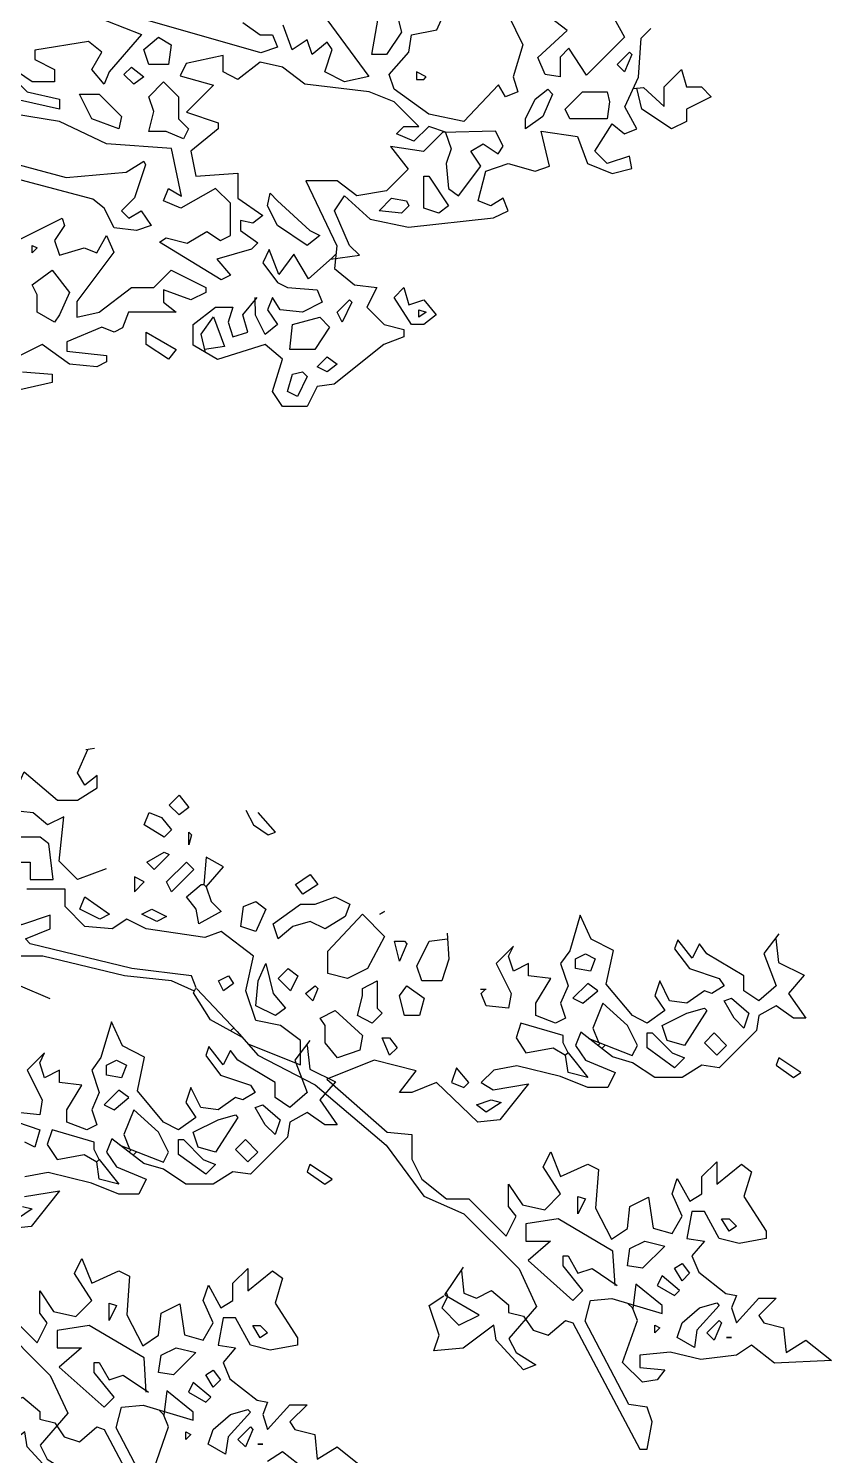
# Model space of a CAD drawing. Header units: metres. Extents: x -3.8 to 7.9, y -0.6 to 14.
# Drawn here: x 6.391 to 7.704, y 7.223 to 9.556 of the extents above; entities that cross this region are included whole.
import ezdxf

# ---------------------------------------------------------------- set-up
doc = ezdxf.new("R2010")
doc.units = ezdxf.units.M
doc.layers.add('ceco.net 88 green shadow', color=102, linetype='Continuous')
doc.layers.add('ceco.net 88 pair trees', color=7, linetype='Continuous')

msp = doc.modelspace()

# ---------------------------------------------------------------- linework, layer by layer
at = {"layer": 'ceco.net 88 green shadow', "linetype": 'Continuous'}
for p, q in [((6.5798, 9.5218), (6.6041, 9.542)), ((6.6041, 9.542), (6.6244, 9.5299)), ((6.5879, 9.4975), (6.5798, 9.5218)), ((6.6244, 9.5299), (6.6203, 9.4975)), ((6.6203, 9.4975), (6.5879, 9.4975)), ((7.3534, 9.4975), (7.3736, 9.5177)), ((7.3655, 9.4853), (7.3534, 9.4975)), ((7.3777, 9.5137), (7.3655, 9.4853)), ((7.3736, 9.5177), (7.3777, 9.5137)), ((6.5474, 9.4813), (6.5596, 9.4934)), ((6.5636, 9.4651), (6.5474, 9.4813)), ((6.5596, 9.4934), (6.5798, 9.4772)), ((6.5798, 9.4772), (6.5636, 9.4651)), ((7.0415, 9.4772), (7.0253, 9.4853)), ((7.0253, 9.4853), (7.0253, 9.4732)), ((7.0253, 9.4732), (7.0375, 9.4732)), ((7.0375, 9.4732), (7.0415, 9.4772)), ((6.4948, 9.4084), (6.4745, 9.4489)), ((6.4745, 9.4489), (6.5069, 9.4489)), ((6.5069, 9.4489), (6.5434, 9.4124)), ((6.5879, 9.4448), (6.6122, 9.4691)), ((6.6122, 9.4691), (6.6365, 9.4448)), ((7.2197, 9.4408), (7.24, 9.457)), ((7.2481, 9.4489), (7.2319, 9.4124)), ((7.24, 9.457), (7.2481, 9.4489)), ((7.2683, 9.4246), (7.2967, 9.4529)), ((7.2967, 9.4529), (7.3372, 9.4529)), ((7.3372, 9.4529), (7.3412, 9.4367)), ((6.596, 9.4205), (6.5879, 9.4448)), ((6.6365, 9.4448), (6.6365, 9.4084)), ((7.2035, 9.4084), (7.2197, 9.4408)), ((7.3412, 9.4367), (7.3372, 9.4084)), ((6.5393, 9.3922), (6.4948, 9.4084)), ((6.5434, 9.4124), (6.5393, 9.3922)), ((6.5879, 9.3881), (6.596, 9.4205)), ((6.6365, 9.4084), (6.6527, 9.3922)), ((7.2319, 9.4124), (7.2035, 9.3922)), ((7.2035, 9.3922), (7.2035, 9.4084)), ((7.2764, 9.4084), (7.2683, 9.4246)), ((7.2967, 9.4084), (7.2764, 9.4084)), ((7.3372, 9.4084), (7.2967, 9.4084)), ((6.6163, 9.3881), (6.5879, 9.3881)), ((6.6446, 9.376), (6.6163, 9.3881)), ((6.6527, 9.3922), (6.6446, 9.376)), ((7.0375, 9.2626), (7.0375, 9.3152)), ((7.0375, 9.3152), (7.0456, 9.3152)), ((7.0456, 9.3152), (7.078, 9.2666)), ((6.7823, 9.2666), (6.7864, 9.2869)), ((6.7864, 9.2869), (6.7985, 9.2747)), ((6.7985, 9.2342), (6.7823, 9.2666)), ((6.7985, 9.2747), (6.8512, 9.2261)), ((6.9646, 9.2585), (6.9848, 9.2788)), ((6.9848, 9.2788), (7.0091, 9.2747)), ((7.0132, 9.2666), (7.001, 9.2545)), ((7.0091, 9.2747), (7.0132, 9.2666)), ((7.0618, 9.2545), (7.0375, 9.2626)), ((7.078, 9.2666), (7.0618, 9.2545)), ((7.001, 9.2545), (6.9646, 9.2585)), ((6.8471, 9.2018), (6.7985, 9.2342)), ((6.8674, 9.218), (6.8471, 9.2018)), ((6.8512, 9.2261), (6.8674, 9.218)), ((6.3976, 9.1897), (6.3976, 9.2018)), ((6.3976, 9.2018), (6.4057, 9.1978)), ((6.4057, 9.1978), (6.3976, 9.1897)), ((6.3976, 9.137), (6.43, 9.1613)), ((6.43, 9.1613), (6.4583, 9.1249)), ((6.4057, 9.1208), (6.3976, 9.137)), ((6.4583, 9.1249), (6.4421, 9.0884)), ((6.9889, 9.1168), (7.0051, 9.133)), ((7.0051, 9.133), (7.0132, 9.1046)), ((6.4057, 9.0925), (6.4057, 9.1208)), ((6.8957, 9.0925), (6.916, 9.1127)), ((6.92, 9.1087), (6.9038, 9.0763)), ((6.916, 9.1127), (6.92, 9.1087)), ((7.0172, 9.0722), (6.9889, 9.1168)), ((7.0132, 9.1046), (7.0375, 9.1127)), ((7.0375, 9.1127), (7.0577, 9.0884)), ((6.434, 9.0763), (6.4057, 9.0925)), ((6.4421, 9.0884), (6.434, 9.0763)), ((6.8228, 9.0722), (6.8674, 9.0844)), ((6.8674, 9.0844), (6.8836, 9.0682)), ((6.9038, 9.0763), (6.8957, 9.0925)), ((7.0294, 9.0844), (7.0294, 9.0965)), ((7.0294, 9.0965), (7.0415, 9.0925)), ((7.0415, 9.0925), (7.0294, 9.0844)), ((7.0577, 9.0884), (7.0375, 9.0722)), ((6.5839, 9.0398), (6.5839, 9.0601)), ((6.5839, 9.0601), (6.6325, 9.0317)), ((6.8188, 9.0317), (6.8228, 9.0722)), ((6.8836, 9.0682), (6.8593, 9.0317)), ((7.0375, 9.0722), (7.0172, 9.0722)), ((6.6203, 9.0155), (6.5839, 9.0398)), ((6.6325, 9.0317), (6.6203, 9.0155)), ((6.8593, 9.0317), (6.8188, 9.0317)), ((6.8633, 9.0034), (6.8795, 9.0196)), ((6.8795, 9.0196), (6.8957, 9.0074)), ((6.8957, 9.0074), (6.8795, 8.9953)), ((6.8147, 8.9629), (6.8228, 8.9912)), ((6.8228, 8.9912), (6.839, 8.9953)), ((6.8471, 8.9872), (6.8309, 8.9548)), ((6.839, 8.9953), (6.8471, 8.9872)), ((6.8795, 8.9953), (6.8633, 9.0034)), ((6.8309, 8.9548), (6.8147, 8.9629)), ((6.6212, 8.2867), (6.6374, 8.3029)), ((6.6374, 8.2705), (6.6212, 8.2867)), ((6.6374, 8.3029), (6.6536, 8.2827)), ((6.6536, 8.2827), (6.6374, 8.2705)), ((6.5807, 8.2543), (6.5888, 8.2746)), ((6.5888, 8.2746), (6.609, 8.2665)), ((6.609, 8.2665), (6.6252, 8.2462)), ((6.7467, 8.2786), (6.7589, 8.2543)), ((6.7953, 8.2422), (6.767, 8.2746)), ((6.6131, 8.2341), (6.5807, 8.2543)), ((6.6252, 8.2462), (6.6131, 8.2341)), ((6.6536, 8.2219), (6.6536, 8.2422)), ((6.6536, 8.2422), (6.6576, 8.2381)), ((6.6576, 8.2381), (6.6536, 8.2219)), ((6.7589, 8.2543), (6.7832, 8.2381)), ((6.7832, 8.2381), (6.7953, 8.2422)), ((6.5847, 8.1936), (6.6131, 8.2098)), ((6.5969, 8.1814), (6.5847, 8.1936)), ((6.6212, 8.2057), (6.5969, 8.1814)), ((6.6131, 8.2098), (6.6212, 8.2057)), ((6.6171, 8.1612), (6.6495, 8.1936)), ((6.6495, 8.1936), (6.6617, 8.1814)), ((6.6819, 8.2017), (6.6779, 8.1571)), ((6.7103, 8.1855), (6.6819, 8.2017)), ((6.5807, 8.1612), (6.5645, 8.1693)), ((6.5645, 8.1693), (6.5645, 8.145)), ((6.6617, 8.1814), (6.6252, 8.145)), ((6.6819, 8.1531), (6.7103, 8.1855)), ((6.8277, 8.1571), (6.852, 8.1733)), ((6.852, 8.1733), (6.8642, 8.1571)), ((6.5645, 8.145), (6.5807, 8.1612)), ((6.6252, 8.145), (6.6171, 8.1612)), ((6.6495, 8.1369), (6.6738, 8.1571)), ((6.6738, 8.1571), (6.6779, 8.1571)), ((6.6819, 8.1531), (6.6779, 8.1571)), ((6.6819, 8.1531), (6.69, 8.1288)), ((6.8399, 8.1409), (6.8277, 8.1571)), ((6.8642, 8.1571), (6.8399, 8.1409)), ((6.4754, 8.1166), (6.4835, 8.1369)), ((6.4835, 8.1369), (6.524, 8.1085)), ((6.6657, 8.1166), (6.6495, 8.1369)), ((6.69, 8.1288), (6.7062, 8.1126)), ((6.7386, 8.0883), (6.7427, 8.1207)), ((6.7427, 8.1207), (6.7629, 8.1288)), ((6.7629, 8.1288), (6.7791, 8.1166)), ((6.7913, 8.0923), (6.8358, 8.1247)), ((6.8358, 8.1247), (6.8601, 8.1247)), ((6.8601, 8.1247), (6.8925, 8.1369)), ((6.8925, 8.1369), (6.9168, 8.1247)), ((6.9168, 8.1247), (6.9087, 8.1045)), ((6.5078, 8.1004), (6.4754, 8.1166)), ((6.524, 8.1085), (6.5078, 8.1004)), ((6.5766, 8.1085), (6.5928, 8.1166)), ((6.6009, 8.0964), (6.5766, 8.1085)), ((6.5928, 8.1166), (6.6171, 8.1045)), ((6.6171, 8.1045), (6.6009, 8.0964)), ((6.6698, 8.0923), (6.6657, 8.1166)), ((6.7062, 8.1126), (6.6698, 8.0923)), ((6.7791, 8.1166), (6.7629, 8.0802)), ((6.852, 8.0964), (6.8237, 8.0883)), ((6.8763, 8.0842), (6.852, 8.0964)), ((6.9087, 8.1045), (6.8763, 8.0842)), ((6.8804, 8.0478), (6.9371, 8.1085)), ((6.9371, 8.1085), (6.9735, 8.0721)), ((6.9735, 8.1126), (6.9654, 8.1085)), ((6.9654, 8.1085), (6.9735, 8.1126)), ((6.7629, 8.0802), (6.7386, 8.0883)), ((6.7994, 8.068), (6.7913, 8.0923)), ((6.8237, 8.0883), (6.7994, 8.068)), ((6.9735, 8.0721), (6.9452, 8.0194)), ((6.9978, 8.0316), (6.9897, 8.064)), ((6.9897, 8.064), (7.0059, 8.064)), ((7.01, 8.0599), (6.9978, 8.0316)), ((7.0059, 8.064), (7.01, 8.0599)), ((6.767, 7.9992), (6.7791, 8.0275)), ((6.7791, 8.0275), (6.7913, 7.9789)), ((6.8804, 8.0113), (6.8804, 8.0478)), ((7.2854, 8.0356), (7.3016, 8.0437)), ((7.2854, 8.0194), (7.2854, 8.0356)), ((7.3016, 8.0437), (7.3178, 8.0356)), ((7.3178, 8.0356), (7.3097, 8.0154)), ((6.7022, 7.9992), (6.7184, 8.0073)), ((6.7184, 8.0073), (6.7265, 7.9951)), ((6.7994, 8.0032), (6.8156, 8.0194)), ((6.8196, 7.983), (6.7994, 8.0032)), ((6.8156, 8.0194), (6.8318, 8.0073)), ((6.8318, 8.0073), (6.8196, 7.983)), ((6.9128, 8.0032), (6.8804, 8.0113)), ((6.9452, 8.0194), (6.9128, 8.0032)), ((7.3097, 8.0154), (7.2854, 8.0194)), ((6.7103, 7.983), (6.7022, 7.9992)), ((6.7265, 7.9951), (6.7103, 7.983)), ((6.7629, 7.9587), (6.767, 7.9992)), ((6.7913, 7.9789), (6.8115, 7.9546)), ((6.8439, 7.9789), (6.8601, 7.9911)), ((6.8561, 7.9668), (6.8439, 7.9789)), ((6.8642, 7.987), (6.8561, 7.9668)), ((6.8601, 7.9911), (6.8642, 7.987)), ((6.9371, 7.987), (6.9614, 7.9992)), ((6.9371, 7.9749), (6.9371, 7.987)), ((6.9614, 7.9992), (6.9614, 7.9708)), ((6.9978, 7.9749), (7.01, 7.9911)), ((7.01, 7.9911), (7.0383, 7.9708)), ((7.3056, 7.9951), (7.2813, 7.9708)), ((7.2975, 7.9627), (7.3218, 7.983)), ((7.3218, 7.983), (7.3056, 7.9951)), ((6.7953, 7.9425), (6.7629, 7.9587)), ((6.929, 7.9425), (6.9371, 7.9749)), ((6.9614, 7.9708), (6.9614, 7.9546)), ((7.0059, 7.9425), (6.9978, 7.9749)), ((7.0383, 7.9708), (7.0302, 7.9425)), ((7.2813, 7.9708), (7.2975, 7.9627)), ((7.5284, 7.9668), (7.5405, 7.9708)), ((7.5446, 7.9384), (7.5284, 7.9668)), ((7.5405, 7.9708), (7.5689, 7.9465)), ((6.8115, 7.9546), (6.7953, 7.9425)), ((6.8682, 7.9384), (6.8925, 7.9506)), ((6.8763, 7.9263), (6.8682, 7.9384)), ((6.8925, 7.9506), (6.9371, 7.9101)), ((6.9533, 7.9303), (6.929, 7.9425)), ((6.9695, 7.9465), (6.9533, 7.9303)), ((6.9614, 7.9546), (6.9695, 7.9465)), ((7.0302, 7.9425), (7.0059, 7.9425)), ((7.4271, 7.9263), (7.4676, 7.9465)), ((7.5, 7.9506), (7.4636, 7.8939)), ((7.4676, 7.9465), (7.496, 7.9546)), ((7.496, 7.9546), (7.5, 7.9506)), ((7.5608, 7.9222), (7.5446, 7.9384)), ((7.5689, 7.9465), (7.5608, 7.9222)), ((6.8763, 7.8979), (6.8763, 7.9263)), ((6.9371, 7.9101), (6.933, 7.8858)), ((7.1963, 7.9303), (7.1882, 7.906)), ((7.2651, 7.9101), (7.1963, 7.9303)), ((7.2651, 7.8979), (7.2651, 7.9101)), ((7.4028, 7.8898), (7.4028, 7.9141)), ((7.4028, 7.9141), (7.4109, 7.9141)), ((7.4109, 7.9141), (7.4433, 7.8817)), ((7.4352, 7.902), (7.4271, 7.9263)), ((7.496, 7.8979), (7.5122, 7.9141)), ((7.5122, 7.9141), (7.5324, 7.8939)), ((6.8966, 7.8736), (6.8763, 7.8979)), ((6.933, 7.8858), (6.8966, 7.8736)), ((6.9816, 7.8777), (6.9695, 7.906)), ((6.9695, 7.906), (6.9816, 7.906)), ((6.9816, 7.906), (6.9938, 7.8898)), ((6.9938, 7.8898), (6.9816, 7.8777)), ((7.1882, 7.906), (7.2044, 7.8817)), ((7.2044, 7.8817), (7.2489, 7.8898)), ((7.2489, 7.8898), (7.2692, 7.8777)), ((7.2732, 7.8817), (7.2651, 7.8979)), ((7.4474, 7.8574), (7.4028, 7.8898)), ((7.4636, 7.8939), (7.4352, 7.902)), ((7.5162, 7.8777), (7.496, 7.8979)), ((7.5324, 7.8939), (7.5162, 7.8777)), ((6.5191, 7.8613), (6.5353, 7.8694)), ((6.5353, 7.8694), (6.5515, 7.8613)), ((7.2732, 7.8817), (7.2692, 7.8777)), ((7.2732, 7.8493), (7.2692, 7.8777)), ((7.2732, 7.8817), (7.3056, 7.8412)), ((7.4433, 7.8817), (7.4636, 7.8736)), ((7.4636, 7.8736), (7.4474, 7.8574)), ((7.6175, 7.8736), (7.6134, 7.8615)), ((7.6539, 7.8493), (7.6175, 7.8736)), ((6.5191, 7.8451), (6.5191, 7.8613)), ((6.5434, 7.841), (6.5191, 7.8451)), ((6.5515, 7.8613), (6.5434, 7.841)), ((7.091, 7.8574), (7.0829, 7.8331)), ((7.1112, 7.8331), (7.091, 7.8574)), ((7.3056, 7.8412), (7.2732, 7.8493)), ((7.6134, 7.8615), (7.6418, 7.8412)), ((7.6418, 7.8412), (7.6539, 7.8493)), ((6.5393, 7.8208), (6.515, 7.7965)), ((6.5555, 7.8086), (6.5393, 7.8208)), ((7.0829, 7.8331), (7.1031, 7.825)), ((7.1031, 7.825), (7.1112, 7.8331)), ((6.515, 7.7965), (6.5312, 7.7884)), ((6.5312, 7.7884), (6.5555, 7.8086)), ((6.7621, 7.7924), (6.7742, 7.7965)), ((6.7783, 7.7641), (6.7621, 7.7924)), ((6.7742, 7.7965), (6.8026, 7.7722)), ((7.1234, 7.7967), (7.1477, 7.8048)), ((7.1396, 7.7845), (7.1234, 7.7967)), ((7.1639, 7.8007), (7.1396, 7.7845)), ((7.1477, 7.8048), (7.1639, 7.8007)), ((6.6608, 7.7519), (6.7013, 7.7722)), ((6.7337, 7.7762), (6.6973, 7.7195)), ((6.7013, 7.7722), (6.7297, 7.7803)), ((6.7297, 7.7803), (6.7337, 7.7762)), ((6.8026, 7.7722), (6.7945, 7.7479)), ((6.43, 7.756), (6.4219, 7.7317)), ((6.4988, 7.7357), (6.43, 7.756)), ((6.6689, 7.7276), (6.6608, 7.7519)), ((6.7945, 7.7479), (6.7783, 7.7641)), ((6.4219, 7.7317), (6.4381, 7.7074)), ((6.4988, 7.7236), (6.4988, 7.7357)), ((6.5069, 7.7074), (6.4988, 7.7236)), ((6.6365, 7.7155), (6.6365, 7.7398)), ((6.6365, 7.7398), (6.6446, 7.7398)), ((6.6446, 7.7398), (6.677, 7.7074)), ((6.6973, 7.7195), (6.6689, 7.7276)), ((6.7297, 7.7236), (6.7459, 7.7398)), ((6.7499, 7.7033), (6.7297, 7.7236)), ((6.7459, 7.7398), (6.7661, 7.7195)), ((6.4381, 7.7074), (6.4826, 7.7155)), ((6.4826, 7.7155), (6.5029, 7.7033)), ((6.5069, 7.7074), (6.5029, 7.7033)), ((6.5069, 7.675), (6.5029, 7.7033)), ((6.5069, 7.7074), (6.5393, 7.6669)), ((6.6811, 7.6831), (6.6365, 7.7155)), ((6.677, 7.7074), (6.6973, 7.6993)), ((6.6973, 7.6993), (6.6811, 7.6831)), ((6.7661, 7.7195), (6.7499, 7.7033)), ((6.8512, 7.6993), (6.8471, 7.6871)), ((6.8876, 7.675), (6.8512, 7.6993)), ((6.8471, 7.6871), (6.8755, 7.6669)), ((6.5393, 7.6669), (6.5069, 7.675)), ((6.8755, 7.6669), (6.8876, 7.675)), ((6.3814, 7.6304), (6.3976, 7.6264)), ((7.2894, 7.6185), (7.2894, 7.6468)), ((7.2894, 7.6468), (7.3016, 7.6428)), ((7.3016, 7.6428), (7.2894, 7.6185)), ((6.3976, 7.6264), (6.3733, 7.6102)), ((7.5365, 7.5901), (7.5243, 7.6104)), ((7.5243, 7.6104), (7.5365, 7.6104)), ((7.5365, 7.6104), (7.5486, 7.5982)), ((7.5486, 7.5982), (7.5365, 7.5901)), ((7.3704, 7.5334), (7.3745, 7.5618)), ((7.3745, 7.5618), (7.3988, 7.5739)), ((7.4312, 7.5658), (7.3947, 7.5294)), ((7.3988, 7.5739), (7.4312, 7.5658)), ((7.4474, 7.5294), (7.4595, 7.5375)), ((7.4595, 7.5375), (7.4717, 7.5213)), ((7.3947, 7.5294), (7.3704, 7.5334)), ((7.4271, 7.5172), (7.419, 7.501)), ((7.4555, 7.4929), (7.4271, 7.5172)), ((7.4595, 7.5091), (7.4474, 7.5294)), ((7.4717, 7.5213), (7.4595, 7.5091)), ((7.419, 7.501), (7.4474, 7.4848)), ((7.4474, 7.4848), (7.4555, 7.4929)), ((6.5231, 7.4441), (6.5231, 7.4725)), ((6.5231, 7.4725), (6.5353, 7.4684)), ((6.5353, 7.4684), (6.5231, 7.4441)), ((7.5203, 7.4686), (7.4838, 7.4281)), ((7.4879, 7.4646), (7.5162, 7.4727)), ((7.5162, 7.4727), (7.5203, 7.4686)), ((7.4595, 7.4403), (7.4879, 7.4646)), ((7.5, 7.4241), (7.5203, 7.4443)), ((7.5203, 7.4443), (7.5243, 7.4403)), ((6.7702, 7.4158), (6.758, 7.436)), ((6.758, 7.436), (6.7702, 7.436)), ((6.7702, 7.436), (6.7823, 7.4239)), ((6.7823, 7.4239), (6.7702, 7.4158)), ((7.415, 7.4241), (7.415, 7.4362)), ((7.415, 7.4362), (7.4231, 7.4322)), ((7.4231, 7.4322), (7.415, 7.4241)), ((7.4514, 7.416), (7.4595, 7.4403)), ((7.4838, 7.4281), (7.4798, 7.3998)), ((7.5122, 7.4119), (7.5, 7.4241)), ((7.5243, 7.4403), (7.5122, 7.4119)), ((6.6082, 7.3874), (6.6325, 7.3996)), ((6.6325, 7.3996), (6.6649, 7.3915)), ((7.4798, 7.3998), (7.4514, 7.416)), ((7.5405, 7.416), (7.5324, 7.416)), ((7.5324, 7.416), (7.5405, 7.416)), ((6.6041, 7.3591), (6.6082, 7.3874)), ((6.6649, 7.3915), (6.6284, 7.355)), ((6.6284, 7.355), (6.6041, 7.3591)), ((6.6811, 7.355), (6.6932, 7.3631)), ((6.6932, 7.3348), (6.6811, 7.355)), ((6.6932, 7.3631), (6.7054, 7.3469)), ((6.6608, 7.3429), (6.6527, 7.3267)), ((6.6527, 7.3267), (6.6811, 7.3105)), ((6.6892, 7.3186), (6.6608, 7.3429)), ((6.7054, 7.3469), (6.6932, 7.3348)), ((6.6811, 7.3105), (6.6892, 7.3186)), ((6.6932, 7.2659), (6.7216, 7.2902)), ((6.754, 7.2943), (6.7175, 7.2538)), ((6.7216, 7.2902), (6.7499, 7.2983)), ((6.7499, 7.2983), (6.754, 7.2943)), ((6.6487, 7.2497), (6.6487, 7.2619)), ((6.6487, 7.2619), (6.6568, 7.2578)), ((6.6568, 7.2578), (6.6487, 7.2497)), ((6.6851, 7.2416), (6.6932, 7.2659)), ((6.7337, 7.2497), (6.754, 7.27)), ((6.758, 7.2659), (6.7459, 7.2376)), ((6.754, 7.27), (6.758, 7.2659)), ((6.7135, 7.2254), (6.6851, 7.2416)), ((6.7175, 7.2538), (6.7135, 7.2254)), ((6.7459, 7.2376), (6.7337, 7.2497)), ((6.7742, 7.2416), (6.7661, 7.2416)), ((6.7661, 7.2416), (6.7742, 7.2416))]:
    msp.add_line(p, q, dxfattribs=at)
at = {"layer": 'ceco.net 88 pair trees', "linetype": 'Continuous'}
for p, q in [((6.8937, 9.1876), (6.8856, 9.1793)), ((6.4993, 8.3791), (6.4851, 8.3772)), ((6.7326, 7.9164), (6.6659, 7.9866)), ((7.1392, 7.985), (7.1303, 7.985)), ((6.7269, 7.9224), (6.7218, 7.9176)), ((7.3259, 7.8979), (7.3218, 7.8939)), ((7.3346, 7.8945), (7.3287, 7.8886)), ((6.5596, 7.7236), (6.5555, 7.7195)), ((6.5683, 7.7201), (6.5624, 7.7143)), ((7.1017, 7.5314), (7.0711, 7.4858)), ((7.0772, 7.4822), (7.0742, 7.4905)), ((7.3789, 7.4642), (7.3706, 7.4725)), ((6.6126, 7.2898), (6.6043, 7.2981))]:
    msp.add_line(p, q, dxfattribs=at)
for points in [[(6.4093, 9.6127), (6.5762, 9.5467), (6.5231, 9.4853), (6.515, 9.4651), (6.4948, 9.4894), (6.511, 9.5177), (6.4895, 9.5349)], [(7.1752, 9.5785), (7.1995, 9.5299), (7.1833, 9.4772), (7.1914, 9.4529), (7.1711, 9.4448), (7.1594, 9.4643), (7.1031, 9.4041), (7.0456, 9.4165), (6.9889, 9.457), (6.9808, 9.4813), (7.0132, 9.5177), (7.0172, 9.5461), (7.0587, 9.5544), (7.0871, 9.6178)], [(6.7418, 9.5663), (6.7702, 9.5461), (6.7904, 9.5461), (6.7985, 9.5258), (6.7712, 9.5167), (6.5063, 9.5924)], [(6.8639, 9.5918), (6.9476, 9.478), (6.9079, 9.4691), (6.8755, 9.4853), (6.8876, 9.5218), (6.8795, 9.5339), (6.8552, 9.5137), (6.8471, 9.538), (6.8224, 9.5216), (6.8074, 9.5619)], [(7.3453, 9.5785), (7.3655, 9.542), (7.3035, 9.4801), (7.2746, 9.5242), (7.2602, 9.5096), (7.2602, 9.4772), (7.2359, 9.4813), (7.224, 9.5092), (7.272, 9.553), (7.214, 9.5975)], [(6.4895, 9.5349), (6.4016, 9.521), (6.4016, 9.5056), (6.434, 9.4894), (6.434, 9.4691), (6.3976, 9.4691), (6.3733, 9.4853), (6.3692, 9.4732), (6.3895, 9.4529), (6.4421, 9.4408), (6.4421, 9.4246), (6.3328, 9.4489), (6.3287, 9.4732), (6.2939, 9.4576), (6.1303, 9.493), (6.1343, 9.5299), (6.2113, 9.5663), (6.2356, 9.5501), (6.2437, 9.5663)], [(6.9929, 9.5825), (7.001, 9.5501), (6.9767, 9.5137), (6.9524, 9.5137), (6.9646, 9.5825)], [(6.8852, 9.1793), (6.9322, 9.1856), (6.916, 9.2018), (6.8917, 9.2585), (6.9079, 9.2828), (6.95, 9.2449), (7.0126, 9.2318), (7.1513, 9.2466), (7.1752, 9.2585), (7.1671, 9.2788), (7.1468, 9.2666), (7.1266, 9.2747), (7.1387, 9.3233), (7.1752, 9.3355), (7.2197, 9.3233), (7.2432, 9.3312), (7.2294, 9.3885), (7.2886, 9.38), (7.3048, 9.3355), (7.3453, 9.3193), (7.3777, 9.3274), (7.3736, 9.3476), (7.3372, 9.3355), (7.3169, 9.3557), (7.3453, 9.4003), (7.3655, 9.3841), (7.3858, 9.3922), (7.3659, 9.4282), (7.3886, 9.4768), (7.3926, 9.5408), (7.4084, 9.5566)], [(7.0745, 9.3865), (7.0456, 9.3962), (7.0213, 9.3719), (6.9929, 9.3841), (7.0051, 9.3962), (7.0294, 9.3962), (6.9889, 9.4367), (6.9484, 9.4529), (6.8431, 9.4651), (6.8066, 9.4934), (6.7702, 9.5015), (6.7337, 9.4732), (6.7094, 9.4853), (6.7094, 9.5122), (6.6493, 9.4989), (6.6393, 9.4788), (6.6938, 9.4636), (6.6499, 9.4195), (6.7013, 9.4023), (6.7013, 9.3922), (6.6568, 9.3557), (6.6649, 9.3152), (6.7337, 9.3197), (6.7337, 9.2788), (6.7742, 9.2504), (6.758, 9.2383), (6.7378, 9.2423), (6.7378, 9.2261), (6.7661, 9.2059), (6.756, 9.1957), (6.6993, 9.1791), (6.7216, 9.1532), (6.7062, 9.1455), (6.6057, 9.2069), (6.6163, 9.214), (6.6509, 9.2053), (6.6831, 9.2247), (6.7054, 9.2099), (6.7216, 9.218), (6.7216, 9.2707), (6.6973, 9.295), (6.6406, 9.2626), (6.6122, 9.2747), (6.6203, 9.295), (6.6416, 9.2822), (6.6252, 9.3602), (6.5189, 9.3679), (6.4421, 9.4043), (6.268, 9.4325)], [(7.3797, 9.458), (7.3963, 9.46), (7.4303, 9.429), (7.4303, 9.461), (7.4587, 9.4894), (7.4668, 9.461), (7.4911, 9.461), (7.5073, 9.4448), (7.4668, 9.4246), (7.4668, 9.4043), (7.4425, 9.3922), (7.3939, 9.4246), (7.3854, 9.4586)], [(6.1625, 9.3907), (6.4532, 9.3128), (6.5509, 9.3215), (6.5798, 9.3395), (6.5826, 9.3336), (6.5644, 9.2796), (6.5434, 9.2585), (6.5555, 9.2464), (6.5758, 9.2585), (6.592, 9.2342), (6.5677, 9.2261), (6.5312, 9.2302), (6.515, 9.2626), (6.4968, 9.2771), (6.1448, 9.3703)], [(7.0699, 9.3881), (7.0371, 9.3553), (6.9828, 9.3632), (7.0121, 9.3264), (6.9767, 9.2909), (6.9281, 9.2828), (6.8957, 9.3071), (6.8449, 9.3071), (6.8953, 9.201), (6.8913, 9.1639), (6.9241, 9.1374), (6.9605, 9.133), (6.9443, 9.1006), (6.9727, 9.0722), (7.0051, 9.0641), (7.0051, 9.052), (6.9723, 9.0396), (6.8909, 8.9748), (6.8633, 8.971), (6.8471, 8.9386), (6.8066, 8.9386), (6.7904, 8.9629), (6.8066, 9.0155), (6.7783, 9.0398), (6.7001, 9.0151), (6.6608, 9.0384), (6.6608, 9.0722), (6.6973, 9.1006), (6.7256, 9.1006), (6.7175, 9.0763), (6.7256, 9.052), (6.7499, 9.0601), (6.7418, 9.0884), (6.7653, 9.1168)], [(7.0731, 9.3865), (7.082, 9.3598), (7.0739, 9.3355), (7.078, 9.295), (7.0942, 9.2828), (7.1306, 9.3314), (7.1144, 9.3557), (7.1347, 9.3679), (7.159, 9.3517), (7.1671, 9.3638), (7.1545, 9.3887), (7.068, 9.3863)], [(6.3733, 9.2099), (6.4462, 9.2464), (6.4502, 9.2342), (6.434, 9.2099), (6.4421, 9.1856), (6.4826, 9.1978), (6.5029, 9.1897), (6.5191, 9.218), (6.5308, 9.1905), (6.4705, 9.1101), (6.4705, 9.0844), (6.5069, 9.0925), (6.5596, 9.133), (6.596, 9.133), (6.6244, 9.1613), (6.6811, 9.133), (6.6811, 9.1249), (6.6568, 9.1127), (6.6122, 9.1289), (6.6122, 9.1087), (6.6325, 9.0925), (6.5547, 9.0925), (6.5452, 9.0672), (6.5312, 9.0601), (6.511, 9.0682), (6.4543, 9.0439), (6.4543, 9.0287), (6.5191, 9.0218), (6.5191, 9.0115), (6.5029, 9.0034), (6.4583, 9.0074), (6.4138, 9.0398), (6.3733, 9.0196)], [(6.8876, 9.1816), (6.8489, 9.1471), (6.8252, 9.1874), (6.8005, 9.1544), (6.7849, 9.1949), (6.7742, 9.1735), (6.7985, 9.1411), (6.8147, 9.133), (6.8633, 9.1289), (6.8714, 9.1087), (6.839, 9.0925), (6.8026, 9.0965), (6.7904, 9.1168), (6.7823, 9.0965), (6.7985, 9.0722), (6.7783, 9.056), (6.7625, 9.0876), (6.7621, 9.1168)], [(6.6805, 9.0269), (6.6734, 9.0564), (6.6936, 9.0852), (6.712, 9.0362), (6.6792, 9.0315)], [(6.3814, 8.9953), (6.43, 8.9912), (6.43, 8.9776), (6.3486, 8.9592)], [(6.5185, 8.1824), (6.4713, 8.1652), (6.4414, 8.1952), (6.4491, 8.2675), (6.4227, 8.2543), (6.3992, 8.2738), (6.3788, 8.2764), (6.3697, 8.3084), (6.3843, 8.341), (6.4389, 8.2948), (6.4713, 8.2948), (6.5037, 8.3151), (6.5037, 8.3353), (6.4835, 8.3191), (6.4713, 8.3394), (6.4883, 8.3777)], [(6.3782, 8.1936), (6.3944, 8.1936), (6.3944, 8.1652), (6.4316, 8.1652), (6.4248, 8.2236), (6.4106, 8.2341), (6.3782, 8.2341)], [(6.75, 7.8965), (6.8358, 7.8619), (6.8358, 7.902), (6.8034, 7.9263), (6.7629, 7.9344), (6.7467, 7.983), (6.7589, 8.0397), (6.7062, 8.0802), (6.6795, 8.0701), (6.5839, 8.0846), (6.5523, 8.1004), (6.528, 8.0842), (6.4835, 8.0883), (6.4511, 8.1207), (6.4511, 8.149), (6.3887, 8.149)], [(6.6653, 7.9878), (6.6576, 8.0073), (6.5604, 8.0194), (6.3944, 8.0599), (6.3863, 8.068), (6.4268, 8.0842), (6.4268, 8.1065), (6.3802, 8.0909), (6.366, 8.1004), (6.3752, 8.1276)], [(7.6175, 8.0761), (7.593, 8.0441), (7.6134, 7.9911), (7.5851, 7.9668), (7.5608, 7.983), (7.5608, 8.0073), (7.5, 8.0437), (7.4879, 8.0599), (7.4761, 8.0362), (7.4525, 8.0666), (7.4474, 8.0518), (7.4717, 8.0194), (7.5203, 8.0032), (7.5284, 7.9911), (7.5081, 7.9789), (7.496, 7.983), (7.4676, 7.9627), (7.4393, 7.9668), (7.4231, 7.9992), (7.415, 7.9749), (7.4312, 7.9506), (7.4028, 7.9303), (7.3785, 7.9425), (7.3356, 7.9941), (7.3476, 8.049), (7.3111, 8.0674), (7.2931, 8.1069), (7.2761, 8.0484), (7.2611, 8.0275), (7.2732, 7.9911), (7.2611, 7.9627), (7.2692, 7.9384), (7.253, 7.9303), (7.2206, 7.9425), (7.2206, 7.9627), (7.2449, 8.0032), (7.2084, 8.0073), (7.2084, 8.0275), (7.1841, 8.0154), (7.176, 8.0397), (7.1841, 8.0559), (7.1558, 8.0275), (7.1801, 7.9789), (7.176, 7.9546), (7.1396, 7.9587), (7.1315, 7.9789), (7.1376, 7.985)], [(7.0758, 8.0771), (7.0784, 8.0348), (7.0667, 7.9992), (7.0343, 7.9992), (7.0262, 8.0235), (7.0464, 8.064), (7.0762, 8.0682)], [(7.613, 8.068), (7.6173, 8.0294), (7.6592, 8.0089), (7.6337, 7.9789), (7.662, 7.9384), (7.6418, 7.9384), (7.6134, 7.9587), (7.5851, 7.9425), (7.581, 7.9182), (7.5203, 7.8574), (7.4919, 7.8615), (7.4595, 7.8412), (7.415, 7.8412), (7.3785, 7.8655), (7.3461, 7.8753), (7.2939, 7.9153), (7.2854, 7.8939), (7.3016, 7.8696), (7.3502, 7.8493), (7.338, 7.825), (7.3056, 7.825), (7.2607, 7.8431), (7.1898, 7.8603), (7.1517, 7.8534), (7.1315, 7.8331), (7.1509, 7.8214), (7.2084, 7.8307), (7.1619, 7.7722), (7.1258, 7.7681), (7.058, 7.8329), (7.0181, 7.8169), (6.9978, 7.8169), (7.025, 7.852), (6.9561, 7.8696), (6.879, 7.8386), (6.9776, 7.7521), (7.0181, 7.7481), (7.0181, 7.7076), (7.0343, 7.6752), (7.0748, 7.6428), (7.1112, 7.6428), (7.172, 7.582), (7.1882, 7.6144), (7.176, 7.6306), (7.176, 7.6671), (7.1987, 7.6331), (7.2352, 7.625), (7.2611, 7.6509), (7.2327, 7.6954), (7.2449, 7.7197), (7.2611, 7.6792), (7.3056, 7.6995), (7.3229, 7.691), (7.3182, 7.6278), (7.3445, 7.577), (7.3704, 7.5942), (7.3745, 7.6306), (7.4049, 7.6458), (7.4126, 7.5948), (7.4433, 7.5861), (7.4595, 7.6144), (7.4433, 7.6509), (7.4518, 7.6762), (7.4721, 7.6389), (7.4919, 7.6509), (7.4919, 7.6792), (7.5162, 7.7035), (7.5162, 7.6671), (7.5567, 7.6995), (7.5729, 7.6873), (7.5608, 7.6468), (7.5972, 7.5901), (7.5972, 7.578), (7.5527, 7.5699), (7.5203, 7.578), (7.496, 7.6225), (7.4757, 7.6225), (7.4676, 7.578), (7.496, 7.5739), (7.4757, 7.5496), (7.4869, 7.5233), (7.5314, 7.4883), (7.5486, 7.4848), (7.5405, 7.4646), (7.5486, 7.4403), (7.5851, 7.4808), (7.6134, 7.4808), (7.5851, 7.4524), (7.5932, 7.4403), (7.6256, 7.4322), (7.6296, 7.3917), (7.662, 7.4119), (7.7038, 7.3787), (7.6106, 7.3745), (7.5729, 7.4038), (7.5486, 7.3876), (7.4905, 7.3803), (7.4403, 7.3925), (7.3907, 7.3876), (7.3907, 7.3674), (7.4312, 7.3633), (7.419, 7.3471), (7.3947, 7.3431), (7.3623, 7.3755), (7.3866, 7.4443), (7.3785, 7.4646)], [(6.6625, 7.9826), (6.6252, 7.9992), (6.5483, 8.0073), (6.415, 8.0397), (6.3782, 8.0397), (6.3417, 8.0194), (6.3498, 7.987), (6.3778, 7.9911), (6.4262, 7.9704)], [(6.7409, 7.9068), (6.689, 7.9358), (6.6611, 7.9799), (6.6651, 7.9874)], [(7.3071, 7.9052), (7.3783, 7.8775), (7.3866, 7.8939), (7.3704, 7.9263), (7.3299, 7.9627), (7.3137, 7.9222), (7.3231, 7.8991)], [(6.8512, 7.9018), (6.8267, 7.8698), (6.8471, 7.8167), (6.8188, 7.7924), (6.7945, 7.8086), (6.7945, 7.8329), (6.7337, 7.8694), (6.7216, 7.8856), (6.7098, 7.8619), (6.6861, 7.8922), (6.6811, 7.8775), (6.7054, 7.8451), (6.754, 7.8289), (6.7621, 7.8167), (6.7418, 7.8046), (6.7297, 7.8086), (6.7013, 7.7884), (6.673, 7.7924), (6.6568, 7.8248), (6.6487, 7.8005), (6.6649, 7.7762), (6.6365, 7.756), (6.6122, 7.7681), (6.5693, 7.8198), (6.5812, 7.8746), (6.5448, 7.8931), (6.5268, 7.9325), (6.5097, 7.874), (6.4948, 7.8532), (6.5069, 7.8167), (6.4948, 7.7884), (6.5029, 7.7641), (6.4867, 7.756), (6.4543, 7.7681), (6.4543, 7.7884), (6.4786, 7.8289), (6.4421, 7.8329), (6.4421, 7.8532), (6.4178, 7.841), (6.4097, 7.8653), (6.4178, 7.8815), (6.3895, 7.8532), (6.4138, 7.8046), (6.4097, 7.7803), (6.3733, 7.7843)], [(6.7326, 7.9164), (6.7664, 7.8779), (6.8601, 7.8291), (6.976, 7.7307), (7.0377, 7.6472), (7.1031, 7.6185), (7.1933, 7.5284), (7.2218, 7.4672), (7.1766, 7.4146), (7.1882, 7.3917), (7.2206, 7.3714), (7.2003, 7.3633), (7.1558, 7.4119), (7.1517, 7.4362), (7.1021, 7.399), (7.0541, 7.3947), (7.0626, 7.42), (7.0464, 7.4686), (7.0703, 7.4844)], [(6.8467, 7.8937), (6.851, 7.855), (6.8929, 7.8345), (6.8674, 7.8046), (6.8957, 7.7641), (6.8755, 7.7641), (6.8471, 7.7843), (6.8188, 7.7681), (6.8147, 7.7438), (6.754, 7.6831), (6.7256, 7.6871), (6.6932, 7.6669), (6.6487, 7.6669), (6.6122, 7.6912), (6.5798, 7.7009), (6.5276, 7.741), (6.5191, 7.7195), (6.5353, 7.6952), (6.5839, 7.675), (6.5717, 7.6507), (6.5393, 7.6507), (6.4944, 7.6687), (6.4235, 7.6859), (6.3854, 7.679)], [(6.5407, 7.7309), (6.612, 7.7031), (6.6203, 7.7195), (6.6041, 7.7519), (6.5636, 7.7884), (6.5474, 7.7479), (6.5567, 7.7248)], [(6.3733, 7.7681), (6.4097, 7.756), (6.4016, 7.7276), (6.3854, 7.7357)], [(5.9662, 7.742), (6.0001, 7.7035), (6.0938, 7.6547), (6.2096, 7.5563), (6.2714, 7.4729), (6.3368, 7.4441), (6.4269, 7.354), (6.4555, 7.2928), (6.4103, 7.2402), (6.4219, 7.2173), (6.4543, 7.1971), (6.434, 7.189), (6.3895, 7.2376), (6.3854, 7.2619), (6.3358, 7.2246), (6.2878, 7.2204), (6.2963, 7.2457), (6.2801, 7.2943), (6.304, 7.3101)], [(6.3846, 7.647), (6.4421, 7.6563), (6.3955, 7.5978), (6.3595, 7.5938)], [(7.3502, 7.501), (7.3465, 7.5575), (7.257, 7.6104), (7.2044, 7.6023), (7.2044, 7.5739), (7.2445, 7.5739), (7.208, 7.5419), (7.2813, 7.4767), (7.2975, 7.4929), (7.2651, 7.5334), (7.2651, 7.5496), (7.2732, 7.5496), (7.2894, 7.5213), (7.3125, 7.529), (7.3536, 7.5012)], [(6.3449, 7.4684), (6.4057, 7.4077), (6.4219, 7.4401), (6.4097, 7.4563), (6.4097, 7.4927), (6.4324, 7.4587), (6.4688, 7.4506), (6.4948, 7.4765), (6.4664, 7.5211), (6.4786, 7.5454), (6.4948, 7.5049), (6.5393, 7.5251), (6.5565, 7.5166), (6.5519, 7.4534), (6.5782, 7.4026), (6.6041, 7.4198), (6.6082, 7.4563), (6.6385, 7.4715), (6.6462, 7.4204), (6.677, 7.4117), (6.6932, 7.4401), (6.677, 7.4765), (6.6855, 7.5018), (6.7058, 7.4646), (6.7256, 7.4765), (6.7256, 7.5049), (6.7499, 7.5292), (6.7499, 7.4927), (6.7904, 7.5251), (6.8066, 7.513), (6.7945, 7.4725), (6.8309, 7.4158), (6.8309, 7.4036), (6.7864, 7.3955), (6.754, 7.4036), (6.7297, 7.4482), (6.7094, 7.4482), (6.7013, 7.4036), (6.7297, 7.3996), (6.7094, 7.3753), (6.7205, 7.3489), (6.7651, 7.3139), (6.7823, 7.3105), (6.7742, 7.2902), (6.7823, 7.2659), (6.8188, 7.3064), (6.8471, 7.3064), (6.8188, 7.2781), (6.8269, 7.2659), (6.8593, 7.2578), (6.8633, 7.2173), (6.8957, 7.2376), (6.9374, 7.2044)], [(7.0991, 7.5253), (7.1031, 7.4889), (7.1234, 7.4808), (7.1483, 7.4931), (7.176, 7.4696), (7.176, 7.4569), (7.2007, 7.4512), (7.2161, 7.4283), (7.2408, 7.42), (7.2692, 7.4443), (7.2813, 7.4403), (7.3907, 7.2337), (7.4028, 7.2337), (7.4109, 7.2783), (7.4028, 7.3026), (7.3727, 7.3068), (7.3012, 7.4431), (7.3097, 7.4767), (7.3449, 7.4802), (7.4271, 7.4555)], [(7.4271, 7.4555), (7.4271, 7.4686), (7.3838, 7.5033), (7.3789, 7.4638)], [(7.076, 7.483), (7.0667, 7.4646), (7.095, 7.4362), (7.1278, 7.4526), (7.0718, 7.4854)], [(6.5839, 7.3267), (6.5802, 7.3832), (6.4907, 7.436), (6.4381, 7.4279), (6.4381, 7.3996), (6.4782, 7.3996), (6.4417, 7.3676), (6.515, 7.3024), (6.5312, 7.3186), (6.4988, 7.3591), (6.4988, 7.3753), (6.5069, 7.3753), (6.5231, 7.3469), (6.5462, 7.3546), (6.5873, 7.3269)], [(6.3328, 7.351), (6.3368, 7.3145), (6.3571, 7.3064), (6.382, 7.3188), (6.4097, 7.2953), (6.4097, 7.2825), (6.4344, 7.2769), (6.4498, 7.254), (6.4745, 7.2457), (6.5029, 7.27), (6.515, 7.2659), (6.6244, 7.0594), (6.6365, 7.0594), (6.6446, 7.1039), (6.6365, 7.1282), (6.6063, 7.1325), (6.5349, 7.2688), (6.5434, 7.3024), (6.5786, 7.3058), (6.6608, 7.2811)], [(6.6608, 7.2811), (6.6608, 7.2943), (6.6175, 7.3289), (6.6126, 7.2894)], [(6.596, 7.2011), (6.6203, 7.27), (6.6122, 7.2902)], [(6.8443, 7.2001), (6.8066, 7.2295), (6.7823, 7.2133)]]:
    msp.add_lwpolyline(points, dxfattribs=at)

doc.saveas('drawing.dxf')
